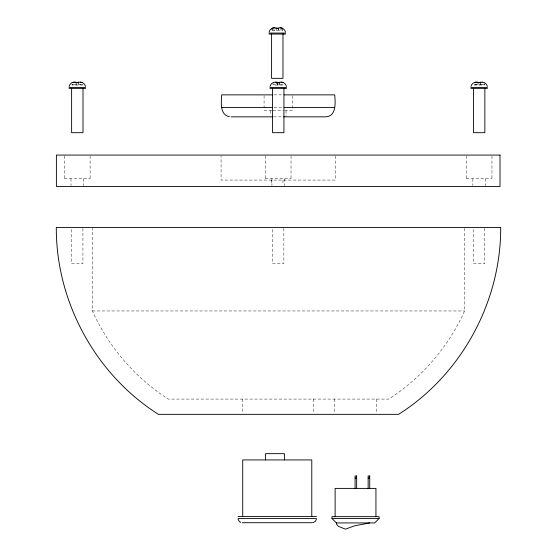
<?xml version="1.0" encoding="UTF-8"?>
<svg xmlns="http://www.w3.org/2000/svg" width="557" height="557" viewBox="0 0 557 557"><rect width="100%" height="100%" fill="white"/><g stroke="black" fill="none" stroke-linecap="round" stroke-linejoin="round"><path stroke-width="0.42" stroke-dasharray="2.79 2.09" d="M464.677 228.3L464.594 310.959C448.489 346.837 421.837 377.806 388.758 399.084L168.242 399.084C135.156 377.813 108.518 346.83 92.392 310.959L92.323 228.3M479.695 84.936L480.399 84.232L484.451 84.232L480.399 84.232L479.591 85.033M272.088 29.89L276.39 30.141M280.157 29.89L282.587 29.897M272.088 30.698L282.587 30.698L282.587 28.407M82.527 84.232L78.467 84.232L78.467 82.192L78.467 84.232L77.667 85.033L78.467 84.232L82.527 84.232L82.527 85.033L72.027 85.033L72.027 84.232L76.079 84.232L76.685 84.838M484.451 82.735L484.451 85.033L473.951 85.033L473.951 84.232L478.003 84.232L478.811 85.033L478.003 84.232L478.003 82.192M72.027 84.232L76.079 84.232L76.887 85.033M273.041 84.232L275.471 84.232M280.296 84.232L283.541 84.232L283.541 85.033L273.041 85.033L273.041 82.701M473.951 84.232L478.003 84.232M273.974 94.864L282.441 94.864M273.974 107.424L282.441 107.424M271.719 110.565L264.081 110.565L264.081 108.914M273.007 110.565L283.409 110.565M284.697 110.565L292.334 110.565L292.334 108.914M273.591 116.845L282.824 116.845M64.34 178.734L90.213 178.734M265.271 178.734L291.144 178.734M466.195 178.734L492.075 178.734M92.33 310.959L464.663 310.959M277.094 84.232L277.901 85.033L277.198 84.33M491.963 155.911L491.963 178.734M485.412 178.734L485.412 185.606M484.785 228.293L484.785 263.649L473.485 263.649L473.485 228.293M472.858 178.734L472.858 185.606M466.3 155.911L466.3 178.734M376.79 399.084L376.79 413.503M335.349 155.932L335.349 180.078L221.066 180.078L221.066 155.932M334.715 399.084L334.715 413.503M313.682 399.084L313.682 413.503M292.334 95.693L292.334 108.086M291.039 155.911L291.039 178.734M286.054 110.565L286.054 116.845M284.488 178.734L284.488 185.606M283.854 228.293L283.854 263.649L272.554 263.649L272.554 228.293M282.935 180.078L282.935 184.868M271.927 178.734L271.927 185.606M271.635 180.078L271.635 184.868M270.361 110.565L270.361 115.271M265.376 155.911L265.376 178.734M264.081 95.693L264.081 108.086M242.727 399.084L242.727 413.503M90.109 155.911L90.109 178.734M83.557 178.734L83.557 185.606M82.93 228.293L82.93 263.649L71.63 263.649L71.63 228.293M76.079 82.192L76.079 84.232M70.997 178.734L70.997 185.606M64.445 155.911L64.445 178.734M276.14 27.85L276.14 29.89L276.947 30.698L276.14 29.89L276.14 27.85M480.399 82.192L480.399 84.232L480.399 82.192M279.231 84.483L278.681 85.033L279.482 84.232L279.231 84.483"/><path stroke-width="0.84" d="M277.094 82.192L277.094 83.55L277.094 82.192L275.388 82.192M500.694 227.43C501.049 301.727 461.419 374.624 398.568 414.345L158.432 414.345C95.581 374.624 55.951 301.727 56.306 227.43M284.154 94.864L334.715 94.864C335.314 102.516 336.727 116.65 325.302 116.845L283.59 116.845M69.11 86.453L69.876 84.553L71.387 83.042M269.087 32.118L269.853 30.21L271.356 28.699M270.041 86.453L270.799 84.553L272.31 83.042M470.971 86.453L471.73 84.553L473.241 83.042M316.404 519.263L315.234 521.484L312.992 522.654M379.08 518.49L374.638 522.932L336.428 522.932L331.986 518.49L331.986 516.652L379.08 516.652L379.08 518.49L331.986 518.49M369.764 522.932L355.039 525.704L345.382 529.15L338.398 526.33L336.707 524.548L336.519 522.932M268.996 33.065L285.574 33.065M268.996 34.047L285.574 34.047M76.079 82.192L74.45 82.192A5.514 5.514 0 0 0 72.02 82.728L72.027 82.721M78.467 82.192L80.166 82.192A5.695 5.695 0 0 1 81.99 82.492L82.527 82.715A5.521 5.521 0 0 0 80.173 82.192M476.305 82.192A5.521 5.521 0 0 0 473.951 82.701L474.453 82.506A5.695 5.695 0 0 1 476.353 82.192L478.003 82.192M480.399 82.192L482.028 82.192M69.019 87.4L85.604 87.4M269.95 87.4L286.528 87.4M470.874 87.4L487.459 87.4M69.019 88.382L85.604 88.382M269.95 88.382L286.528 88.382M470.874 88.382L487.459 88.382M272.262 94.864L221.693 94.864C221.359 102.063 219.465 114.77 229.4 116.685M221.693 107.424L272.262 107.424M284.154 107.424L334.715 107.424M231.113 116.845L272.826 116.845M56.452 227.43L500.548 227.43M355.074 478.059L356.647 478.059M368.142 478.059L369.716 478.059M238.041 516.45L316.473 516.45M238.041 518.497L316.473 518.497M240.708 522.431L239.28 521.484L238.111 519.263M242.239 522.724L312.275 522.724M485.091 83.042L486.602 84.553L487.361 86.453M283.214 28.699L284.724 30.21L285.483 32.118M284.167 83.042L285.678 84.553L286.437 86.453M83.237 83.042L84.748 84.553L85.506 86.453M484.862 88.382L484.862 132.691L473.478 132.691L473.478 88.382M484.451 82.721L484.451 82.749A5.577 5.577 0 0 0 481.986 82.192M480.399 82.22L480.399 82.715A11.384 11.384 0 0 0 478.003 82.701M478.003 82.206L478.003 82.749M375.94 516.652L375.94 488.398L335.126 488.398L335.126 516.652M311.788 516.45L311.788 459.936L242.72 459.936L242.72 516.45M284.418 459.936L284.418 453.656L265.578 453.656L265.578 459.936M283.931 88.382L283.931 132.691L272.547 132.691L272.547 88.382M282.977 34.047L282.977 78.349L271.593 78.349L271.593 34.047M279.482 83.55L279.482 82.192L281.09 82.192A5.528 5.528 0 0 1 283.541 82.742L283.541 82.756A5.354 5.354 0 0 0 282.859 82.478A5.667 5.667 0 0 0 281.062 82.192M278.535 29.897L278.535 27.871L280.136 27.85A5.528 5.528 0 0 1 282.594 28.407L282.587 28.414A5.354 5.354 0 0 0 281.905 28.135A5.667 5.667 0 0 0 280.108 27.85M276.14 28.372A11.3 11.3 0 0 1 278.535 28.372A11.043 11.043 0 0 0 276.14 28.4L276.14 27.885L274.434 27.85A5.514 5.514 0 0 0 272.081 28.351L272.088 29.89M273.041 82.687L273.041 82.708A5.577 5.577 0 0 1 275.416 82.192M83 88.382L83 132.691L71.616 132.691L71.616 88.382M78.467 82.206L78.467 82.749M76.079 82.22L76.079 82.715A11.384 11.384 0 0 1 78.467 82.701M272.081 28.365A5.577 5.577 0 0 1 274.462 27.857M478.449 82.715A10.841 10.841 0 0 1 479.953 82.715M72.02 82.742A5.577 5.577 0 0 1 74.492 82.192M76.525 82.715A10.841 10.841 0 0 1 78.029 82.715M277.094 82.735A11.043 11.043 0 0 1 279.482 82.756M277.094 82.708A11.3 11.3 0 0 1 279.482 82.715M500.012 155.069L56.396 155.069L56.396 186.463L500.012 186.463L500.012 155.069M356.647 475.984L355.074 475.984L355.074 488.538L356.647 488.538L356.647 475.991M369.716 475.984L368.142 475.984L368.142 488.538L369.716 488.538L369.716 475.991"/></g></svg>
